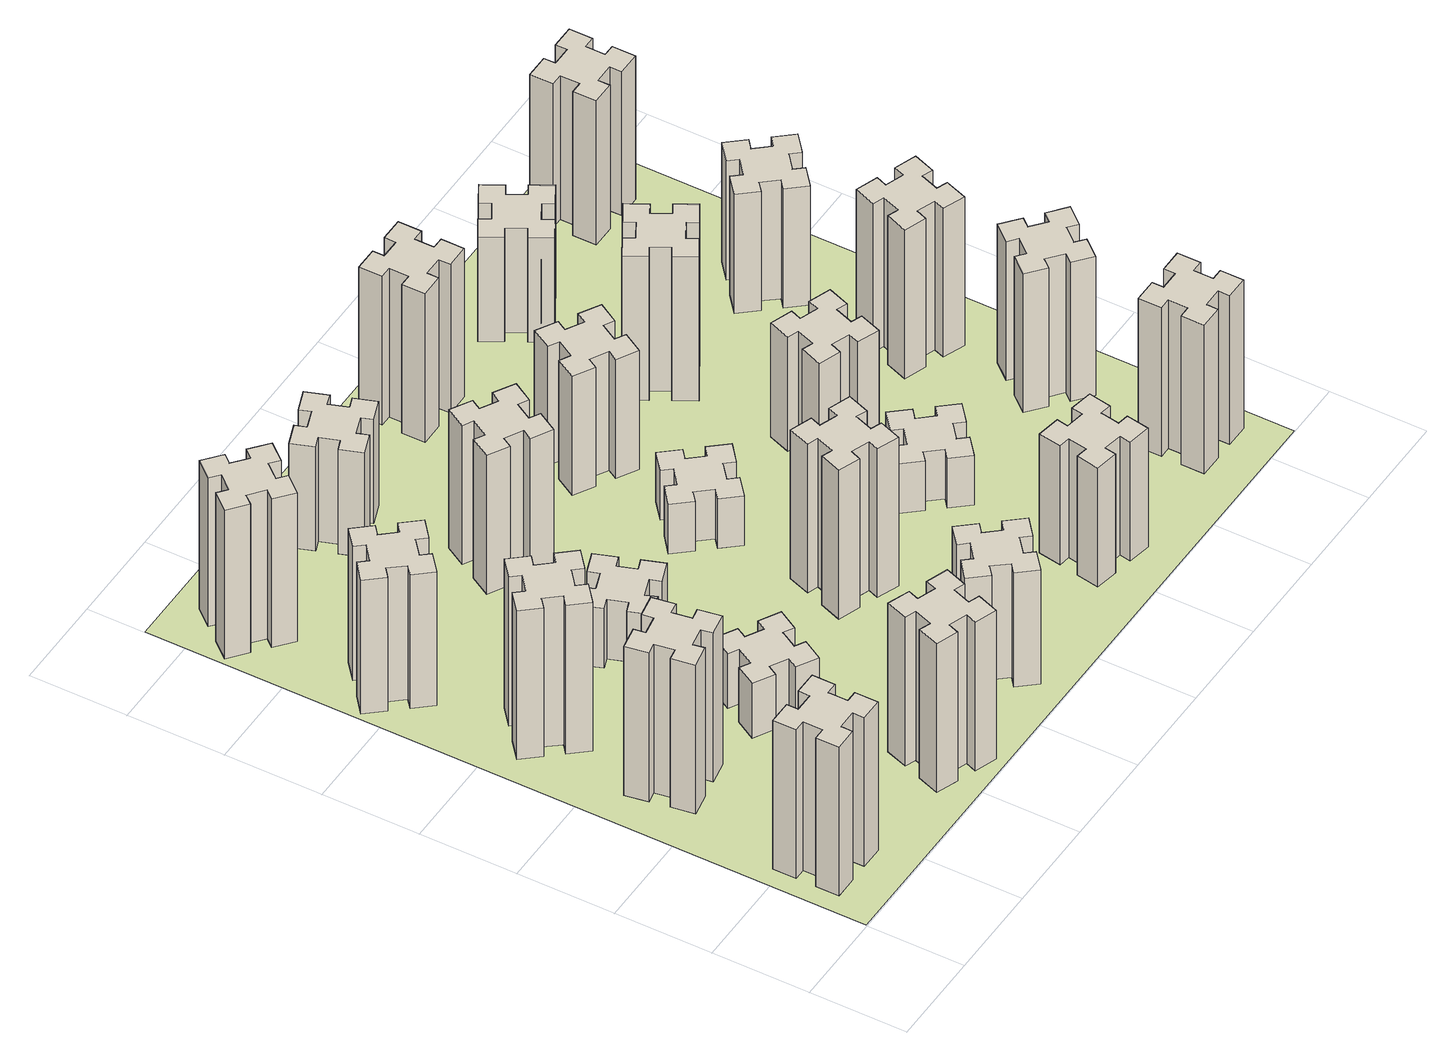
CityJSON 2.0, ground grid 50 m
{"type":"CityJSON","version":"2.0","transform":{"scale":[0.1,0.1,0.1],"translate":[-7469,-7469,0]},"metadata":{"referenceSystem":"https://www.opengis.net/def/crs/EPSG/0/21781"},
"CityObjects":{
"building1":{"type":"Building","attributes":{"class":"1000","function":"1000","usage":"1000","yearOfConstruction":2016,"roofType":"1000","measuredHeight":90,"storeysAboveGround":30,"storeysBelowGround":0},"geometry":[{"type":"Solid","lod":"1","boundaries":[[[[0,1,2,3,4,5,6,7,8,9,10,11,12,13,14,15,16,17,18,19]],[[17,16,20,21]],[[16,15,22,20]],[[15,14,23,22]],[[14,13,24,23]],[[13,12,25,24]],[[12,11,26,25]],[[11,10,27,26]],[[10,9,28,27]],[[9,8,29,28]],[[8,7,30,29]],[[7,6,31,30]],[[6,5,32,31]],[[5,4,33,32]],[[4,3,34,33]],[[3,2,35,34]],[[2,1,36,35]],[[1,0,37,36]],[[0,19,38,37]],[[19,18,39,38]],[[18,17,21,39]],[[24,25,26,27,28,29,30,31,32,33,34,35,36,37,38,39,21,20,22,23]]]]}]},
"building2":{"type":"Building","attributes":{"class":"1000","function":"1000","usage":"1000","yearOfConstruction":2016,"roofType":"1000","measuredHeight":90,"storeysAboveGround":30,"storeysBelowGround":0},"geometry":[{"type":"Solid","lod":"1","boundaries":[[[[40,41,42,43,44,45,46,47,48,49,50,51,52,53,54,55,56,57,58,59]],[[57,56,60,61]],[[56,55,62,60]],[[55,54,63,62]],[[54,53,64,63]],[[53,52,65,64]],[[52,51,66,65]],[[51,50,67,66]],[[50,49,68,67]],[[49,48,69,68]],[[48,47,70,69]],[[47,46,71,70]],[[46,45,72,71]],[[45,44,73,72]],[[44,43,74,73]],[[43,42,75,74]],[[42,41,76,75]],[[41,40,77,76]],[[40,59,78,77]],[[59,58,79,78]],[[58,57,61,79]],[[64,65,66,67,68,69,70,71,72,73,74,75,76,77,78,79,61,60,62,63]]]]}]},
"building3":{"type":"Building","attributes":{"class":"1000","function":"1000","usage":"1000","yearOfConstruction":2016,"roofType":"1000","measuredHeight":90,"storeysAboveGround":30,"storeysBelowGround":0},"geometry":[{"type":"Solid","lod":"1","boundaries":[[[[80,81,82,83,84,85,86,87,88,89,90,91,92,93,94,95,96,97,98,99]],[[97,96,100,101]],[[96,95,102,100]],[[95,94,103,102]],[[94,93,104,103]],[[93,92,105,104]],[[92,91,106,105]],[[91,90,107,106]],[[90,89,108,107]],[[89,88,109,108]],[[88,87,110,109]],[[87,86,111,110]],[[86,85,112,111]],[[85,84,113,112]],[[84,83,114,113]],[[83,82,115,114]],[[82,81,116,115]],[[81,80,117,116]],[[80,99,118,117]],[[99,98,119,118]],[[98,97,101,119]],[[104,105,106,107,108,109,110,111,112,113,114,115,116,117,118,119,101,100,102,103]]]]}]},
"building4":{"type":"Building","attributes":{"class":"1000","function":"1000","usage":"1000","yearOfConstruction":2016,"roofType":"1000","measuredHeight":81,"storeysAboveGround":30,"storeysBelowGround":0},"geometry":[{"type":"Solid","lod":"1","boundaries":[[[[120,121,122,123,124,125,126,127,128,129,130,131,132,133,134,135,136,137,138,139]],[[137,136,140,141]],[[136,135,142,140]],[[135,134,143,142]],[[134,133,144,143]],[[133,132,145,144]],[[132,131,146,145]],[[131,130,147,146]],[[130,129,148,147]],[[129,128,149,148]],[[128,127,150,149]],[[127,126,151,150]],[[126,125,152,151]],[[125,124,153,152]],[[124,123,154,153]],[[123,122,155,154]],[[122,121,156,155]],[[121,120,157,156]],[[120,139,158,157]],[[139,138,159,158]],[[138,137,141,159]],[[144,145,146,147,148,149,150,151,152,153,154,155,156,157,158,159,141,140,142,143]]]]}]},
"building5":{"type":"Building","attributes":{"class":"1000","function":"1000","usage":"1000","yearOfConstruction":2016,"roofType":"1000","measuredHeight":90,"storeysAboveGround":30,"storeysBelowGround":0},"geometry":[{"type":"Solid","lod":"1","boundaries":[[[[160,161,162,163,164,165,166,167,168,169,170,171,172,173,174,175,176,177,178,179]],[[177,176,180,181]],[[176,175,182,180]],[[175,174,183,182]],[[174,173,184,183]],[[173,172,185,184]],[[172,171,186,185]],[[171,170,187,186]],[[170,169,188,187]],[[169,168,189,188]],[[168,167,190,189]],[[167,166,191,190]],[[166,165,192,191]],[[165,164,193,192]],[[164,163,194,193]],[[163,162,195,194]],[[162,161,196,195]],[[161,160,197,196]],[[160,179,198,197]],[[179,178,199,198]],[[178,177,181,199]],[[184,185,186,187,188,189,190,191,192,193,194,195,196,197,198,199,181,180,182,183]]]]}]},
"building6":{"type":"Building","attributes":{"class":"1000","function":"1000","usage":"1000","yearOfConstruction":2016,"roofType":"1000","measuredHeight":90,"storeysAboveGround":30,"storeysBelowGround":0},"geometry":[{"type":"Solid","lod":"1","boundaries":[[[[200,201,202,203,204,205,206,207,208,209,210,211,212,213,214,215,216,217,218,219]],[[217,216,220,221]],[[216,215,222,220]],[[215,214,223,222]],[[214,213,224,223]],[[213,212,225,224]],[[212,211,226,225]],[[211,210,227,226]],[[210,209,228,227]],[[209,208,229,228]],[[208,207,230,229]],[[207,206,231,230]],[[206,205,232,231]],[[205,204,233,232]],[[204,203,234,233]],[[203,202,235,234]],[[202,201,236,235]],[[201,200,237,236]],[[200,219,238,237]],[[219,218,239,238]],[[218,217,221,239]],[[224,225,226,227,228,229,230,231,232,233,234,235,236,237,238,239,221,220,222,223]]]]}]},
"building7":{"type":"Building","attributes":{"class":"1000","function":"1000","usage":"1000","yearOfConstruction":2016,"roofType":"1000","measuredHeight":33,"storeysAboveGround":30,"storeysBelowGround":0},"geometry":[{"type":"Solid","lod":"1","boundaries":[[[[240,241,242,243,244,245,246,247,248,249,250,251,252,253,254,255,256,257,258,259]],[[257,256,260,261]],[[256,255,262,260]],[[255,254,263,262]],[[254,253,264,263]],[[253,252,265,264]],[[252,251,266,265]],[[251,250,267,266]],[[250,249,268,267]],[[249,248,269,268]],[[248,247,270,269]],[[247,246,271,270]],[[246,245,272,271]],[[245,244,273,272]],[[244,243,274,273]],[[243,242,275,274]],[[242,241,276,275]],[[241,240,277,276]],[[240,259,278,277]],[[259,258,279,278]],[[258,257,261,279]],[[264,265,266,267,268,269,270,271,272,273,274,275,276,277,278,279,261,260,262,263]]]]}]},
"building8":{"type":"Building","attributes":{"class":"1000","function":"1000","usage":"1000","yearOfConstruction":2016,"roofType":"1000","measuredHeight":36,"storeysAboveGround":30,"storeysBelowGround":0},"geometry":[{"type":"Solid","lod":"1","boundaries":[[[[280,281,282,283,284,285,286,287,288,289,290,291,292,293,294,295,296,297,298,299]],[[297,296,300,301]],[[296,295,302,300]],[[295,294,303,302]],[[294,293,304,303]],[[293,292,305,304]],[[292,291,306,305]],[[291,290,307,306]],[[290,289,308,307]],[[289,288,309,308]],[[288,287,310,309]],[[287,286,311,310]],[[286,285,312,311]],[[285,284,313,312]],[[284,283,314,313]],[[283,282,315,314]],[[282,281,316,315]],[[281,280,317,316]],[[280,299,318,317]],[[299,298,319,318]],[[298,297,301,319]],[[304,305,306,307,308,309,310,311,312,313,314,315,316,317,318,319,301,300,302,303]]]]}]},
"building9":{"type":"Building","attributes":{"class":"1000","function":"1000","usage":"1000","yearOfConstruction":2016,"roofType":"1000","measuredHeight":69,"storeysAboveGround":30,"storeysBelowGround":0},"geometry":[{"type":"Solid","lod":"1","boundaries":[[[[320,321,322,323,324,325,326,327,328,329,330,331,332,333,334,335,336,337,338,339]],[[337,336,340,341]],[[336,335,342,340]],[[335,334,343,342]],[[334,333,344,343]],[[333,332,345,344]],[[332,331,346,345]],[[331,330,347,346]],[[330,329,348,347]],[[329,328,349,348]],[[328,327,350,349]],[[327,326,351,350]],[[326,325,352,351]],[[325,324,353,352]],[[324,323,354,353]],[[323,322,355,354]],[[322,321,356,355]],[[321,320,357,356]],[[320,339,358,357]],[[339,338,359,358]],[[338,337,341,359]],[[344,345,346,347,348,349,350,351,352,353,354,355,356,357,358,359,341,340,342,343]]]]}]},
"building10":{"type":"Building","attributes":{"class":"1000","function":"1000","usage":"1000","yearOfConstruction":2016,"roofType":"1000","measuredHeight":84,"storeysAboveGround":30,"storeysBelowGround":0},"geometry":[{"type":"Solid","lod":"1","boundaries":[[[[360,361,362,363,364,365,366,367,368,369,370,371,372,373,374,375,376,377,378,379]],[[377,376,380,381]],[[376,375,382,380]],[[375,374,383,382]],[[374,373,384,383]],[[373,372,385,384]],[[372,371,386,385]],[[371,370,387,386]],[[370,369,388,387]],[[369,368,389,388]],[[368,367,390,389]],[[367,366,391,390]],[[366,365,392,391]],[[365,364,393,392]],[[364,363,394,393]],[[363,362,395,394]],[[362,361,396,395]],[[361,360,397,396]],[[360,379,398,397]],[[379,378,399,398]],[[378,377,381,399]],[[384,385,386,387,388,389,390,391,392,393,394,395,396,397,398,399,381,380,382,383]]]]}]},
"building11":{"type":"Building","attributes":{"class":"1000","function":"1000","usage":"1000","yearOfConstruction":2016,"roofType":"1000","measuredHeight":63,"storeysAboveGround":30,"storeysBelowGround":0},"geometry":[{"type":"Solid","lod":"1","boundaries":[[[[400,401,402,403,404,405,406,407,408,409,410,411,412,413,414,415,416,417,418,419]],[[417,416,420,421]],[[416,415,422,420]],[[415,414,423,422]],[[414,413,424,423]],[[413,412,425,424]],[[412,411,426,425]],[[411,410,427,426]],[[410,409,428,427]],[[409,408,429,428]],[[408,407,430,429]],[[407,406,431,430]],[[406,405,432,431]],[[405,404,433,432]],[[404,403,434,433]],[[403,402,435,434]],[[402,401,436,435]],[[401,400,437,436]],[[400,419,438,437]],[[419,418,439,438]],[[418,417,421,439]],[[424,425,426,427,428,429,430,431,432,433,434,435,436,437,438,439,421,420,422,423]]]]}]},
"building12":{"type":"Building","attributes":{"class":"1000","function":"1000","usage":"1000","yearOfConstruction":2016,"roofType":"1000","measuredHeight":90,"storeysAboveGround":30,"storeysBelowGround":0},"geometry":[{"type":"Solid","lod":"1","boundaries":[[[[440,441,442,443,444,445,446,447,448,449,450,451,452,453,454,455,456,457,458,459]],[[457,456,460,461]],[[456,455,462,460]],[[455,454,463,462]],[[454,453,464,463]],[[453,452,465,464]],[[452,451,466,465]],[[451,450,467,466]],[[450,449,468,467]],[[449,448,469,468]],[[448,447,470,469]],[[447,446,471,470]],[[446,445,472,471]],[[445,444,473,472]],[[444,443,474,473]],[[443,442,475,474]],[[442,441,476,475]],[[441,440,477,476]],[[440,459,478,477]],[[459,458,479,478]],[[458,457,461,479]],[[464,465,466,467,468,469,470,471,472,473,474,475,476,477,478,479,461,460,462,463]]]]}]},
"building13":{"type":"Building","attributes":{"class":"1000","function":"1000","usage":"1000","yearOfConstruction":2016,"roofType":"1000","measuredHeight":30,"storeysAboveGround":30,"storeysBelowGround":0},"geometry":[{"type":"Solid","lod":"1","boundaries":[[[[480,481,482,483,484,485,486,487,488,489,490,491,492,493,494,495,496,497,498,499]],[[497,496,500,501]],[[496,495,502,500]],[[495,494,503,502]],[[494,493,504,503]],[[493,492,505,504]],[[492,491,506,505]],[[491,490,507,506]],[[490,489,508,507]],[[489,488,509,508]],[[488,487,510,509]],[[487,486,511,510]],[[486,485,512,511]],[[485,484,513,512]],[[484,483,514,513]],[[483,482,515,514]],[[482,481,516,515]],[[481,480,517,516]],[[480,499,518,517]],[[499,498,519,518]],[[498,497,501,519]],[[504,505,506,507,508,509,510,511,512,513,514,515,516,517,518,519,501,500,502,503]]]]}]},
"building14":{"type":"Building","attributes":{"class":"1000","function":"1000","usage":"1000","yearOfConstruction":2016,"roofType":"1000","measuredHeight":72,"storeysAboveGround":30,"storeysBelowGround":0},"geometry":[{"type":"Solid","lod":"1","boundaries":[[[[520,521,522,523,524,525,526,527,528,529,530,531,532,533,534,535,536,537,538,539]],[[537,536,540,541]],[[536,535,542,540]],[[535,534,543,542]],[[534,533,544,543]],[[533,532,545,544]],[[532,531,546,545]],[[531,530,547,546]],[[530,529,548,547]],[[529,528,549,548]],[[528,527,550,549]],[[527,526,551,550]],[[526,525,552,551]],[[525,524,553,552]],[[524,523,554,553]],[[523,522,555,554]],[[522,521,556,555]],[[521,520,557,556]],[[520,539,558,557]],[[539,538,559,558]],[[538,537,541,559]],[[544,545,546,547,548,549,550,551,552,553,554,555,556,557,558,559,541,540,542,543]]]]}]},
"building15":{"type":"Building","attributes":{"class":"1000","function":"1000","usage":"1000","yearOfConstruction":2016,"roofType":"1000","measuredHeight":72,"storeysAboveGround":30,"storeysBelowGround":0},"geometry":[{"type":"Solid","lod":"1","boundaries":[[[[560,561,562,563,564,565,566,567,568,569,570,571,572,573,574,575,576,577,578,579]],[[577,576,580,581]],[[576,575,582,580]],[[575,574,583,582]],[[574,573,584,583]],[[573,572,585,584]],[[572,571,586,585]],[[571,570,587,586]],[[570,569,588,587]],[[569,568,589,588]],[[568,567,590,589]],[[567,566,591,590]],[[566,565,592,591]],[[565,564,593,592]],[[564,563,594,593]],[[563,562,595,594]],[[562,561,596,595]],[[561,560,597,596]],[[560,579,598,597]],[[579,578,599,598]],[[578,577,581,599]],[[584,585,586,587,588,589,590,591,592,593,594,595,596,597,598,599,581,580,582,583]]]]}]},
"building16":{"type":"Building","attributes":{"class":"1000","function":"1000","usage":"1000","yearOfConstruction":2016,"roofType":"1000","measuredHeight":90,"storeysAboveGround":30,"storeysBelowGround":0},"geometry":[{"type":"Solid","lod":"1","boundaries":[[[[600,601,602,603,604,605,606,607,608,609,610,611,612,613,614,615,616,617,618,619]],[[617,616,620,621]],[[616,615,622,620]],[[615,614,623,622]],[[614,613,624,623]],[[613,612,625,624]],[[612,611,626,625]],[[611,610,627,626]],[[610,609,628,627]],[[609,608,629,628]],[[608,607,630,629]],[[607,606,631,630]],[[606,605,632,631]],[[605,604,633,632]],[[604,603,634,633]],[[603,602,635,634]],[[602,601,636,635]],[[601,600,637,636]],[[600,619,638,637]],[[619,618,639,638]],[[618,617,621,639]],[[624,625,626,627,628,629,630,631,632,633,634,635,636,637,638,639,621,620,622,623]]]]}]},
"building17":{"type":"Building","attributes":{"class":"1000","function":"1000","usage":"1000","yearOfConstruction":2016,"roofType":"1000","measuredHeight":30,"storeysAboveGround":30,"storeysBelowGround":0},"geometry":[{"type":"Solid","lod":"1","boundaries":[[[[640,641,642,643,644,645,646,647,648,649,650,651,652,653,654,655,656,657,658,659]],[[657,656,660,661]],[[656,655,662,660]],[[655,654,663,662]],[[654,653,664,663]],[[653,652,665,664]],[[652,651,666,665]],[[651,650,667,666]],[[650,649,668,667]],[[649,648,669,668]],[[648,647,670,669]],[[647,646,671,670]],[[646,645,672,671]],[[645,644,673,672]],[[644,643,674,673]],[[643,642,675,674]],[[642,641,676,675]],[[641,640,677,676]],[[640,659,678,677]],[[659,658,679,678]],[[658,657,661,679]],[[664,665,666,667,668,669,670,671,672,673,674,675,676,677,678,679,661,660,662,663]]]]}]},
"building18":{"type":"Building","attributes":{"class":"1000","function":"1000","usage":"1000","yearOfConstruction":2016,"roofType":"1000","measuredHeight":69,"storeysAboveGround":30,"storeysBelowGround":0},"geometry":[{"type":"Solid","lod":"1","boundaries":[[[[680,681,682,683,684,685,686,687,688,689,690,691,692,693,694,695,696,697,698,699]],[[697,696,700,701]],[[696,695,702,700]],[[695,694,703,702]],[[694,693,704,703]],[[693,692,705,704]],[[692,691,706,705]],[[691,690,707,706]],[[690,689,708,707]],[[689,688,709,708]],[[688,687,710,709]],[[687,686,711,710]],[[686,685,712,711]],[[685,684,713,712]],[[684,683,714,713]],[[683,682,715,714]],[[682,681,716,715]],[[681,680,717,716]],[[680,699,718,717]],[[699,698,719,718]],[[698,697,701,719]],[[704,705,706,707,708,709,710,711,712,713,714,715,716,717,718,719,701,700,702,703]]]]}]},
"building19":{"type":"Building","attributes":{"class":"1000","function":"1000","usage":"1000","yearOfConstruction":2016,"roofType":"1000","measuredHeight":87,"storeysAboveGround":30,"storeysBelowGround":0},"geometry":[{"type":"Solid","lod":"1","boundaries":[[[[720,721,722,723,724,725,726,727,728,729,730,731,732,733,734,735,736,737,738,739]],[[737,736,740,741]],[[736,735,742,740]],[[735,734,743,742]],[[734,733,744,743]],[[733,732,745,744]],[[732,731,746,745]],[[731,730,747,746]],[[730,729,748,747]],[[729,728,749,748]],[[728,727,750,749]],[[727,726,751,750]],[[726,725,752,751]],[[725,724,753,752]],[[724,723,754,753]],[[723,722,755,754]],[[722,721,756,755]],[[721,720,757,756]],[[720,739,758,757]],[[739,738,759,758]],[[738,737,741,759]],[[744,745,746,747,748,749,750,751,752,753,754,755,756,757,758,759,741,740,742,743]]]]}]},
"building20":{"type":"Building","attributes":{"class":"1000","function":"1000","usage":"1000","yearOfConstruction":2016,"roofType":"1000","measuredHeight":90,"storeysAboveGround":30,"storeysBelowGround":0},"geometry":[{"type":"Solid","lod":"1","boundaries":[[[[760,761,762,763,764,765,766,767,768,769,770,771,772,773,774,775,776,777,778,779]],[[777,776,780,781]],[[776,775,782,780]],[[775,774,783,782]],[[774,773,784,783]],[[773,772,785,784]],[[772,771,786,785]],[[771,770,787,786]],[[770,769,788,787]],[[769,768,789,788]],[[768,767,790,789]],[[767,766,791,790]],[[766,765,792,791]],[[765,764,793,792]],[[764,763,794,793]],[[763,762,795,794]],[[762,761,796,795]],[[761,760,797,796]],[[760,779,798,797]],[[779,778,799,798]],[[778,777,781,799]],[[784,785,786,787,788,789,790,791,792,793,794,795,796,797,798,799,781,780,782,783]]]]}]},
"building21":{"type":"Building","attributes":{"class":"1000","function":"1000","usage":"1000","yearOfConstruction":2016,"roofType":"1000","measuredHeight":63,"storeysAboveGround":30,"storeysBelowGround":0},"geometry":[{"type":"Solid","lod":"1","boundaries":[[[[800,801,802,803,804,805,806,807,808,809,810,811,812,813,814,815,816,817,818,819]],[[817,816,820,821]],[[816,815,822,820]],[[815,814,823,822]],[[814,813,824,823]],[[813,812,825,824]],[[812,811,826,825]],[[811,810,827,826]],[[810,809,828,827]],[[809,808,829,828]],[[808,807,830,829]],[[807,806,831,830]],[[806,805,832,831]],[[805,804,833,832]],[[804,803,834,833]],[[803,802,835,834]],[[802,801,836,835]],[[801,800,837,836]],[[800,819,838,837]],[[819,818,839,838]],[[818,817,821,839]],[[824,825,826,827,828,829,830,831,832,833,834,835,836,837,838,839,821,820,822,823]]]]}]},
"building22":{"type":"Building","attributes":{"class":"1000","function":"1000","usage":"1000","yearOfConstruction":2016,"roofType":"1000","measuredHeight":84,"storeysAboveGround":30,"storeysBelowGround":0},"geometry":[{"type":"Solid","lod":"1","boundaries":[[[[840,841,842,843,844,845,846,847,848,849,850,851,852,853,854,855,856,857,858,859]],[[857,856,860,861]],[[856,855,862,860]],[[855,854,863,862]],[[854,853,864,863]],[[853,852,865,864]],[[852,851,866,865]],[[851,850,867,866]],[[850,849,868,867]],[[849,848,869,868]],[[848,847,870,869]],[[847,846,871,870]],[[846,845,872,871]],[[845,844,873,872]],[[844,843,874,873]],[[843,842,875,874]],[[842,841,876,875]],[[841,840,877,876]],[[840,859,878,877]],[[859,858,879,878]],[[858,857,861,879]],[[864,865,866,867,868,869,870,871,872,873,874,875,876,877,878,879,861,860,862,863]]]]}]},
"building23":{"type":"Building","attributes":{"class":"1000","function":"1000","usage":"1000","yearOfConstruction":2016,"roofType":"1000","measuredHeight":90,"storeysAboveGround":30,"storeysBelowGround":0},"geometry":[{"type":"Solid","lod":"1","boundaries":[[[[880,881,882,883,884,885,886,887,888,889,890,891,892,893,894,895,896,897,898,899]],[[897,896,900,901]],[[896,895,902,900]],[[895,894,903,902]],[[894,893,904,903]],[[893,892,905,904]],[[892,891,906,905]],[[891,890,907,906]],[[890,889,908,907]],[[889,888,909,908]],[[888,887,910,909]],[[887,886,911,910]],[[886,885,912,911]],[[885,884,913,912]],[[884,883,914,913]],[[883,882,915,914]],[[882,881,916,915]],[[881,880,917,916]],[[880,899,918,917]],[[899,898,919,918]],[[898,897,901,919]],[[904,905,906,907,908,909,910,911,912,913,914,915,916,917,918,919,901,900,902,903]]]]}]},
"building24":{"type":"Building","attributes":{"class":"1000","function":"1000","usage":"1000","yearOfConstruction":2016,"roofType":"1000","measuredHeight":72,"storeysAboveGround":30,"storeysBelowGround":0},"geometry":[{"type":"Solid","lod":"1","boundaries":[[[[920,921,922,923,924,925,926,927,928,929,930,931,932,933,934,935,936,937,938,939]],[[937,936,940,941]],[[936,935,942,940]],[[935,934,943,942]],[[934,933,944,943]],[[933,932,945,944]],[[932,931,946,945]],[[931,930,947,946]],[[930,929,948,947]],[[929,928,949,948]],[[928,927,950,949]],[[927,926,951,950]],[[926,925,952,951]],[[925,924,953,952]],[[924,923,954,953]],[[923,922,955,954]],[[922,921,956,955]],[[921,920,957,956]],[[920,939,958,957]],[[939,938,959,958]],[[938,937,941,959]],[[944,945,946,947,948,949,950,951,952,953,954,955,956,957,958,959,941,940,942,943]]]]}]},
"building25":{"type":"Building","attributes":{"class":"1000","function":"1000","usage":"1000","yearOfConstruction":2016,"roofType":"1000","measuredHeight":87,"storeysAboveGround":30,"storeysBelowGround":0},"geometry":[{"type":"Solid","lod":"1","boundaries":[[[[960,961,962,963,964,965,966,967,968,969,970,971,972,973,974,975,976,977,978,979]],[[977,976,980,981]],[[976,975,982,980]],[[975,974,983,982]],[[974,973,984,983]],[[973,972,985,984]],[[972,971,986,985]],[[971,970,987,986]],[[970,969,988,987]],[[969,968,989,988]],[[968,967,990,989]],[[967,966,991,990]],[[966,965,992,991]],[[965,964,993,992]],[[964,963,994,993]],[[963,962,995,994]],[[962,961,996,995]],[[961,960,997,996]],[[960,979,998,997]],[[979,978,999,998]],[[978,977,981,999]],[[984,985,986,987,988,989,990,991,992,993,994,995,996,997,998,999,981,980,982,983]]]]}]},
"landuse1":{"type":"LandUse","attributes":{"name":"plot1","function":"1010"},"geometry":[{"type":"MultiSurface","lod":"1","boundaries":[[[1000,1001,1002,1003]]]}]}
},
"vertices":[
[165,425,0],[165,325,0],[105,325,0],[105,205,0],[225,205,0],[225,265,0],[325,265,0],[325,205,0],[445,205,0],[445,325,0],[385,325,0],[385,425,0],[445,425,0],[445,545,0],[325,545,0],[325,485,0],[225,485,0],[225,545,0],[105,545,0],[105,425,0],[225,485,900],[225,545,900],[325,485,900],[325,545,900],[445,545,900],[445,425,900],[385,425,900],[385,325,900],[445,325,900],[445,205,900],[325,205,900],[325,265,900],[225,265,900],[225,205,900],[105,205,900],[105,325,900],[165,325,900],[165,425,900],[105,425,900],[105,545,900],
[492,1185,0],[475,1284,0],[534,1294,0],[513,1412,0],[395,1391,0],[405,1332,0],[307,1315,0],[297,1374,0],[178,1353,0],[199,1235,0],[258,1245,0],[276,1147,0],[217,1137,0],[237,1018,0],[356,1039,0],[345,1098,0],[444,1116,0],[454,1057,0],[572,1077,0],[551,1196,0],[444,1116,900],[454,1057,900],[345,1098,900],[356,1039,900],[237,1018,900],[217,1137,900],[276,1147,900],[258,1245,900],[199,1235,900],[178,1353,900],[297,1374,900],[307,1315,900],[405,1332,900],[395,1391,900],[513,1412,900],[534,1294,900],[475,1284,900],[492,1185,900],[551,1196,900],[572,1077,900],
[492,1888,0],[427,1964,0],[473,2003,0],[396,2095,0],[304,2018,0],[343,1972,0],[266,1907,0],[228,1953,0],[136,1876,0],[213,1784,0],[259,1823,0],[323,1746,0],[277,1708,0],[354,1616,0],[446,1693,0],[408,1739,0],[484,1803,0],[523,1757,0],[615,1834,0],[538,1926,0],[484,1803,900],[523,1757,900],[408,1739,900],[446,1693,900],[354,1616,900],[277,1708,900],[323,1746,900],[259,1823,900],[213,1784,900],[136,1876,900],[228,1953,900],[266,1907,900],[343,1972,900],[304,2018,900],[396,2095,900],[473,2003,900],[427,1964,900],[492,1888,900],[538,1926,900],[615,1834,900],
[243,2712,0],[166,2647,0],[128,2693,0],[36,2616,0],[113,2524,0],[159,2563,0],[223,2486,0],[177,2448,0],[254,2356,0],[346,2433,0],[308,2479,0],[384,2543,0],[423,2497,0],[515,2574,0],[438,2666,0],[392,2628,0],[327,2704,0],[373,2743,0],[296,2835,0],[204,2758,0],[327,2704,810],[373,2743,810],[392,2628,810],[438,2666,810],[515,2574,810],[423,2497,810],[384,2543,810],[308,2479,810],[346,2433,810],[254,2356,810],[177,2448,810],[223,2486,810],[159,2563,810],[113,2524,810],[36,2616,810],[128,2693,810],[166,2647,810],[243,2712,810],[204,2758,810],[296,2835,810],
[1029,360,0],[995,266,0],[939,287,0],[897,174,0],[1010,133,0],[1031,189,0],[1125,155,0],[1104,99,0],[1217,57,0],[1258,170,0],[1202,191,0],[1236,285,0],[1292,264,0],[1333,377,0],[1220,418,0],[1200,362,0],[1106,396,0],[1127,452,0],[1014,493,0],[973,380,0],[1106,396,900],[1127,452,900],[1200,362,900],[1220,418,900],[1333,377,900],[1292,264,900],[1236,285,900],[1202,191,900],[1258,170,900],[1217,57,900],[1104,99,900],[1125,155,900],[1031,189,900],[1010,133,900],[897,174,900],[939,287,900],[995,266,900],[1029,360,900],[973,380,900],[1014,493,900],
[384,3387,0],[308,3452,0],[346,3498,0],[254,3575,0],[177,3483,0],[223,3444,0],[159,3368,0],[113,3406,0],[36,3314,0],[128,3237,0],[166,3283,0],[243,3219,0],[204,3173,0],[296,3096,0],[373,3188,0],[327,3226,0],[392,3303,0],[438,3264,0],[515,3356,0],[423,3433,0],[392,3303,900],[438,3264,900],[327,3226,900],[373,3188,900],[296,3096,900],[204,3173,900],[243,3219,900],[166,3283,900],[128,3237,900],[36,3314,900],[113,3406,900],[159,3368,900],[223,3444,900],[177,3483,900],[254,3575,900],[346,3498,900],[308,3452,900],[384,3387,900],[423,3433,900],[515,3356,900],
[1086,1017,0],[1136,1104,0],[1188,1074,0],[1248,1178,0],[1144,1238,0],[1114,1186,0],[1027,1236,0],[1057,1288,0],[953,1348,0],[893,1244,0],[945,1214,0],[895,1127,0],[843,1157,0],[783,1053,0],[887,993,0],[917,1045,0],[1004,995,0],[974,943,0],[1078,883,0],[1138,987,0],[1004,995,330],[974,943,330],[917,1045,330],[887,993,330],[783,1053,330],[843,1157,330],[895,1127,330],[945,1214,330],[893,1244,330],[953,1348,330],[1057,1288,330],[1027,1236,330],[1114,1186,330],[1144,1238,330],[1248,1178,330],[1188,1074,330],[1136,1104,330],[1086,1017,330],[1138,987,330],[1078,883,330],
[1136,1846,0],[1102,1940,0],[1158,1960,0],[1117,2073,0],[1004,2032,0],[1025,1976,0],[931,1942,0],[910,1998,0],[797,1957,0],[839,1844,0],[895,1865,0],[929,1771,0],[873,1750,0],[914,1637,0],[1027,1679,0],[1006,1735,0],[1100,1769,0],[1120,1713,0],[1233,1754,0],[1192,1867,0],[1100,1769,360],[1120,1713,360],[1006,1735,360],[1027,1679,360],[914,1637,360],[873,1750,360],[929,1771,360],[895,1865,360],[839,1844,360],[797,1957,360],[910,1998,360],[931,1942,360],[1025,1976,360],[1004,2032,360],[1117,2073,360],[1158,1960,360],[1102,1940,360],[1136,1846,360],[1192,1867,360],[1233,1754,360],
[1639,343,0],[1703,266,0],[1657,228,0],[1734,136,0],[1826,213,0],[1788,259,0],[1864,323,0],[1903,277,0],[1995,354,0],[1918,446,0],[1872,408,0],[1807,484,0],[1853,523,0],[1776,615,0],[1684,538,0],[1723,492,0],[1646,427,0],[1608,473,0],[1516,396,0],[1593,304,0],[1646,427,690],[1608,473,690],[1723,492,690],[1684,538,690],[1776,615,690],[1853,523,690],[1807,484,690],[1872,408,690],[1918,446,690],[1995,354,690],[1903,277,690],[1864,323,690],[1788,259,690],[1826,213,690],[1734,136,690],[1657,228,690],[1703,266,690],[1639,343,690],[1593,304,690],[1516,396,690],
[1117,2525,0],[1204,2475,0],[1174,2423,0],[1278,2363,0],[1338,2467,0],[1286,2497,0],[1336,2584,0],[1388,2554,0],[1448,2658,0],[1344,2718,0],[1314,2666,0],[1227,2716,0],[1257,2768,0],[1153,2828,0],[1093,2724,0],[1145,2694,0],[1095,2607,0],[1043,2637,0],[983,2533,0],[1087,2473,0],[1095,2607,840],[1043,2637,840],[1145,2694,840],[1093,2724,840],[1153,2828,840],[1257,2768,840],[1227,2716,840],[1314,2666,840],[1344,2718,840],[1448,2658,840],[1388,2554,840],[1336,2584,840],[1286,2497,840],[1338,2467,840],[1278,2363,840],[1174,2423,840],[1204,2475,840],[1117,2525,840],[1087,2473,840],[983,2533,840],
[1025,3456,0],[931,3422,0],[910,3478,0],[797,3437,0],[839,3324,0],[895,3345,0],[929,3251,0],[873,3230,0],[914,3117,0],[1027,3159,0],[1006,3215,0],[1100,3249,0],[1120,3193,0],[1233,3234,0],[1192,3347,0],[1136,3326,0],[1102,3420,0],[1158,3440,0],[1117,3553,0],[1004,3512,0],[1102,3420,630],[1158,3440,630],[1136,3326,630],[1192,3347,630],[1233,3234,630],[1120,3193,630],[1100,3249,630],[1006,3215,630],[1027,3159,630],[914,3117,630],[873,3230,630],[929,3251,630],[895,3345,630],[839,3324,630],[797,3437,630],[910,3478,630],[931,3422,630],[1025,3456,630],[1004,3512,630],[1117,3553,630],
[1769,1300,0],[1735,1206,0],[1679,1227,0],[1637,1114,0],[1750,1073,0],[1771,1129,0],[1865,1095,0],[1844,1039,0],[1957,997,0],[1998,1110,0],[1942,1131,0],[1976,1225,0],[2032,1204,0],[2073,1317,0],[1960,1358,0],[1940,1302,0],[1846,1336,0],[1867,1392,0],[1754,1433,0],[1713,1320,0],[1846,1336,900],[1867,1392,900],[1940,1302,900],[1960,1358,900],[2073,1317,900],[2032,1204,900],[1976,1225,900],[1942,1131,900],[1998,1110,900],[1957,997,900],[1844,1039,900],[1865,1095,900],[1771,1129,900],[1750,1073,900],[1637,1114,900],[1679,1227,900],[1735,1206,900],[1769,1300,900],[1713,1320,900],[1754,1433,900],
[1972,1988,0],[1907,2064,0],[1953,2103,0],[1876,2195,0],[1784,2118,0],[1823,2072,0],[1746,2007,0],[1708,2053,0],[1616,1976,0],[1693,1884,0],[1739,1923,0],[1803,1846,0],[1757,1808,0],[1834,1716,0],[1926,1793,0],[1888,1839,0],[1964,1903,0],[2003,1857,0],[2095,1934,0],[2018,2026,0],[1964,1903,300],[2003,1857,300],[1888,1839,300],[1926,1793,300],[1834,1716,300],[1757,1808,300],[1803,1846,300],[1739,1923,300],[1693,1884,300],[1616,1976,300],[1708,2053,300],[1746,2007,300],[1823,2072,300],[1784,2118,300],[1876,2195,300],[1953,2103,300],[1907,2064,300],[1972,1988,300],[2018,2026,300],[2095,1934,300],
[2496,444,0],[2478,345,0],[2419,356,0],[2398,237,0],[2517,217,0],[2527,276,0],[2625,258,0],[2615,199,0],[2733,178,0],[2754,297,0],[2695,307,0],[2712,405,0],[2771,395,0],[2792,513,0],[2674,534,0],[2664,475,0],[2565,492,0],[2576,551,0],[2457,572,0],[2437,454,0],[2565,492,720],[2576,551,720],[2664,475,720],[2674,534,720],[2792,513,720],[2771,395,720],[2712,405,720],[2695,307,720],[2754,297,720],[2733,178,720],[2615,199,720],[2625,258,720],[2527,276,720],[2517,217,720],[2398,237,720],[2419,356,720],[2478,345,720],[2496,444,720],[2437,454,720],[2457,572,720],
[2026,2497,0],[2076,2584,0],[2128,2554,0],[2188,2658,0],[2084,2718,0],[2054,2666,0],[1967,2716,0],[1997,2768,0],[1893,2828,0],[1833,2724,0],[1885,2694,0],[1835,2607,0],[1783,2637,0],[1723,2533,0],[1827,2473,0],[1857,2525,0],[1944,2475,0],[1914,2423,0],[2018,2363,0],[2078,2467,0],[1944,2475,720],[1914,2423,720],[1857,2525,720],[1827,2473,720],[1723,2533,720],[1783,2637,720],[1835,2607,720],[1885,2694,720],[1833,2724,720],[1893,2828,720],[1997,2768,720],[1967,2716,720],[2054,2666,720],[2084,2718,720],[2188,2658,720],[2128,2554,720],[2076,2584,720],[2026,2497,720],[2078,2467,720],[2018,2363,720],
[1965,3385,0],[1965,3485,0],[2025,3485,0],[2025,3605,0],[1905,3605,0],[1905,3545,0],[1805,3545,0],[1805,3605,0],[1685,3605,0],[1685,3485,0],[1745,3485,0],[1745,3385,0],[1685,3385,0],[1685,3265,0],[1805,3265,0],[1805,3325,0],[1905,3325,0],[1905,3265,0],[2025,3265,0],[2025,3385,0],[1905,3325,900],[1905,3265,900],[1805,3325,900],[1805,3265,900],[1685,3265,900],[1685,3385,900],[1745,3385,900],[1745,3485,900],[1685,3485,900],[1685,3605,900],[1805,3605,900],[1805,3545,900],[1905,3545,900],[1905,3605,900],[2025,3605,900],[2025,3485,900],[1965,3485,900],[1965,3385,900],[2025,3385,900],[2025,3265,900],
[2563,1332,0],[2486,1267,0],[2448,1313,0],[2356,1236,0],[2433,1144,0],[2479,1183,0],[2543,1106,0],[2497,1068,0],[2574,976,0],[2666,1053,0],[2628,1099,0],[2704,1163,0],[2743,1117,0],[2835,1194,0],[2758,1286,0],[2712,1248,0],[2647,1324,0],[2693,1363,0],[2616,1455,0],[2524,1378,0],[2647,1324,300],[2693,1363,300],[2712,1248,300],[2758,1286,300],[2835,1194,300],[2743,1117,300],[2704,1163,300],[2628,1099,300],[2666,1053,300],[2574,976,300],[2497,1068,300],[2543,1106,300],[2479,1183,300],[2433,1144,300],[2356,1236,300],[2448,1313,300],[2486,1267,300],[2563,1332,300],[2524,1378,300],[2616,1455,300],
[2682,1671,0],[2716,1765,0],[2772,1744,0],[2813,1857,0],[2700,1898,0],[2680,1842,0],[2586,1876,0],[2607,1932,0],[2494,1973,0],[2453,1860,0],[2509,1840,0],[2475,1746,0],[2419,1767,0],[2377,1654,0],[2490,1613,0],[2511,1669,0],[2605,1635,0],[2584,1579,0],[2697,1537,0],[2738,1650,0],[2605,1635,690],[2584,1579,690],[2511,1669,690],[2490,1613,690],[2377,1654,690],[2419,1767,690],[2475,1746,690],[2509,1840,690],[2453,1860,690],[2494,1973,690],[2607,1932,690],[2586,1876,690],[2680,1842,690],[2700,1898,690],[2813,1857,690],[2772,1744,690],[2716,1765,690],[2682,1671,690],[2738,1650,690],[2697,1537,690],
[2607,2475,0],[2694,2525,0],[2724,2473,0],[2828,2533,0],[2768,2637,0],[2716,2607,0],[2666,2694,0],[2718,2724,0],[2658,2828,0],[2554,2768,0],[2584,2716,0],[2497,2666,0],[2467,2718,0],[2363,2658,0],[2423,2554,0],[2475,2584,0],[2525,2497,0],[2473,2467,0],[2533,2363,0],[2637,2423,0],[2525,2497,870],[2473,2467,870],[2475,2584,870],[2423,2554,870],[2363,2658,870],[2467,2718,870],[2497,2666,870],[2584,2716,870],[2554,2768,870],[2658,2828,870],[2718,2724,870],[2666,2694,870],[2716,2607,870],[2768,2637,870],[2828,2533,870],[2724,2473,870],[2694,2525,870],[2607,2475,870],[2637,2423,870],[2533,2363,870],
[3485,485,0],[3385,485,0],[3385,545,0],[3265,545,0],[3265,425,0],[3325,425,0],[3325,325,0],[3265,325,0],[3265,205,0],[3385,205,0],[3385,265,0],[3485,265,0],[3485,205,0],[3605,205,0],[3605,325,0],[3545,325,0],[3545,425,0],[3605,425,0],[3605,545,0],[3485,545,0],[3545,425,900],[3605,425,900],[3545,325,900],[3605,325,900],[3605,205,900],[3485,205,900],[3485,265,900],[3385,265,900],[3385,205,900],[3265,205,900],[3265,325,900],[3325,325,900],[3325,425,900],[3265,425,900],[3265,545,900],[3385,545,900],[3385,485,900],[3485,485,900],[3485,545,900],[3605,545,900],
[2716,3347,0],[2666,3434,0],[2718,3464,0],[2658,3568,0],[2554,3508,0],[2584,3456,0],[2497,3406,0],[2467,3458,0],[2363,3398,0],[2423,3294,0],[2475,3324,0],[2525,3237,0],[2473,3207,0],[2533,3103,0],[2637,3163,0],[2607,3215,0],[2694,3265,0],[2724,3213,0],[2828,3273,0],[2768,3377,0],[2694,3265,630],[2724,3213,630],[2607,3215,630],[2637,3163,630],[2533,3103,630],[2473,3207,630],[2525,3237,630],[2475,3324,630],[2423,3294,630],[2363,3398,630],[2467,3458,630],[2497,3406,630],[2584,3456,630],[2554,3508,630],[2658,3568,630],[2718,3464,630],[2666,3434,630],[2716,3347,630],[2768,3377,630],[2828,3273,630],
[3487,1006,0],[3552,1083,0],[3598,1044,0],[3675,1136,0],[3583,1213,0],[3544,1167,0],[3468,1232,0],[3506,1278,0],[3414,1355,0],[3337,1263,0],[3383,1224,0],[3319,1148,0],[3273,1186,0],[3196,1094,0],[3288,1017,0],[3326,1063,0],[3403,999,0],[3364,953,0],[3456,876,0],[3533,968,0],[3403,999,840],[3364,953,840],[3326,1063,840],[3288,1017,840],[3196,1094,840],[3273,1186,840],[3319,1148,840],[3383,1224,840],[3337,1263,840],[3414,1355,840],[3506,1278,840],[3468,1232,840],[3544,1167,840],[3583,1213,840],[3675,1136,840],[3598,1044,840],[3552,1083,840],[3487,1006,840],[3533,968,840],[3456,876,840],
[3420,1842,0],[3326,1876,0],[3347,1932,0],[3234,1973,0],[3193,1860,0],[3249,1840,0],[3215,1746,0],[3159,1767,0],[3117,1654,0],[3230,1613,0],[3251,1669,0],[3345,1635,0],[3324,1579,0],[3437,1537,0],[3478,1650,0],[3422,1671,0],[3456,1765,0],[3512,1744,0],[3553,1857,0],[3440,1898,0],[3456,1765,900],[3512,1744,900],[3422,1671,900],[3478,1650,900],[3437,1537,900],[3324,1579,900],[3345,1635,900],[3251,1669,900],[3230,1613,900],[3117,1654,900],[3159,1767,900],[3215,1746,900],[3249,1840,900],[3193,1860,900],[3234,1973,900],[3347,1932,900],[3326,1876,900],[3420,1842,900],[3440,1898,900],[3553,1857,900],
[3219,2463,0],[3283,2386,0],[3237,2348,0],[3314,2256,0],[3406,2333,0],[3368,2379,0],[3444,2443,0],[3483,2397,0],[3575,2474,0],[3498,2566,0],[3452,2528,0],[3387,2604,0],[3433,2643,0],[3356,2735,0],[3264,2658,0],[3303,2612,0],[3226,2547,0],[3188,2593,0],[3096,2516,0],[3173,2424,0],[3226,2547,720],[3188,2593,720],[3303,2612,720],[3264,2658,720],[3356,2735,720],[3433,2643,720],[3387,2604,720],[3452,2528,720],[3498,2566,720],[3575,2474,720],[3483,2397,720],[3444,2443,720],[3368,2379,720],[3406,2333,720],[3314,2256,720],[3237,2348,720],[3283,2386,720],[3219,2463,720],[3173,2424,720],[3096,2516,720],
[3285,3325,0],[3385,3325,0],[3385,3265,0],[3505,3265,0],[3505,3385,0],[3445,3385,0],[3445,3485,0],[3505,3485,0],[3505,3605,0],[3385,3605,0],[3385,3545,0],[3285,3545,0],[3285,3605,0],[3165,3605,0],[3165,3485,0],[3225,3485,0],[3225,3385,0],[3165,3385,0],[3165,3265,0],[3285,3265,0],[3225,3385,870],[3165,3385,870],[3225,3485,870],[3165,3485,870],[3165,3605,870],[3285,3605,870],[3285,3545,870],[3385,3545,870],[3385,3605,870],[3505,3605,870],[3505,3485,870],[3445,3485,870],[3445,3385,870],[3505,3385,870],[3505,3265,870],[3385,3265,870],[3385,3325,870],[3285,3325,870],[3285,3265,870],[3165,3265,870],
[5,3705,0],[3705,3705,0],[3705,5,0],[5,5,0]
]}
